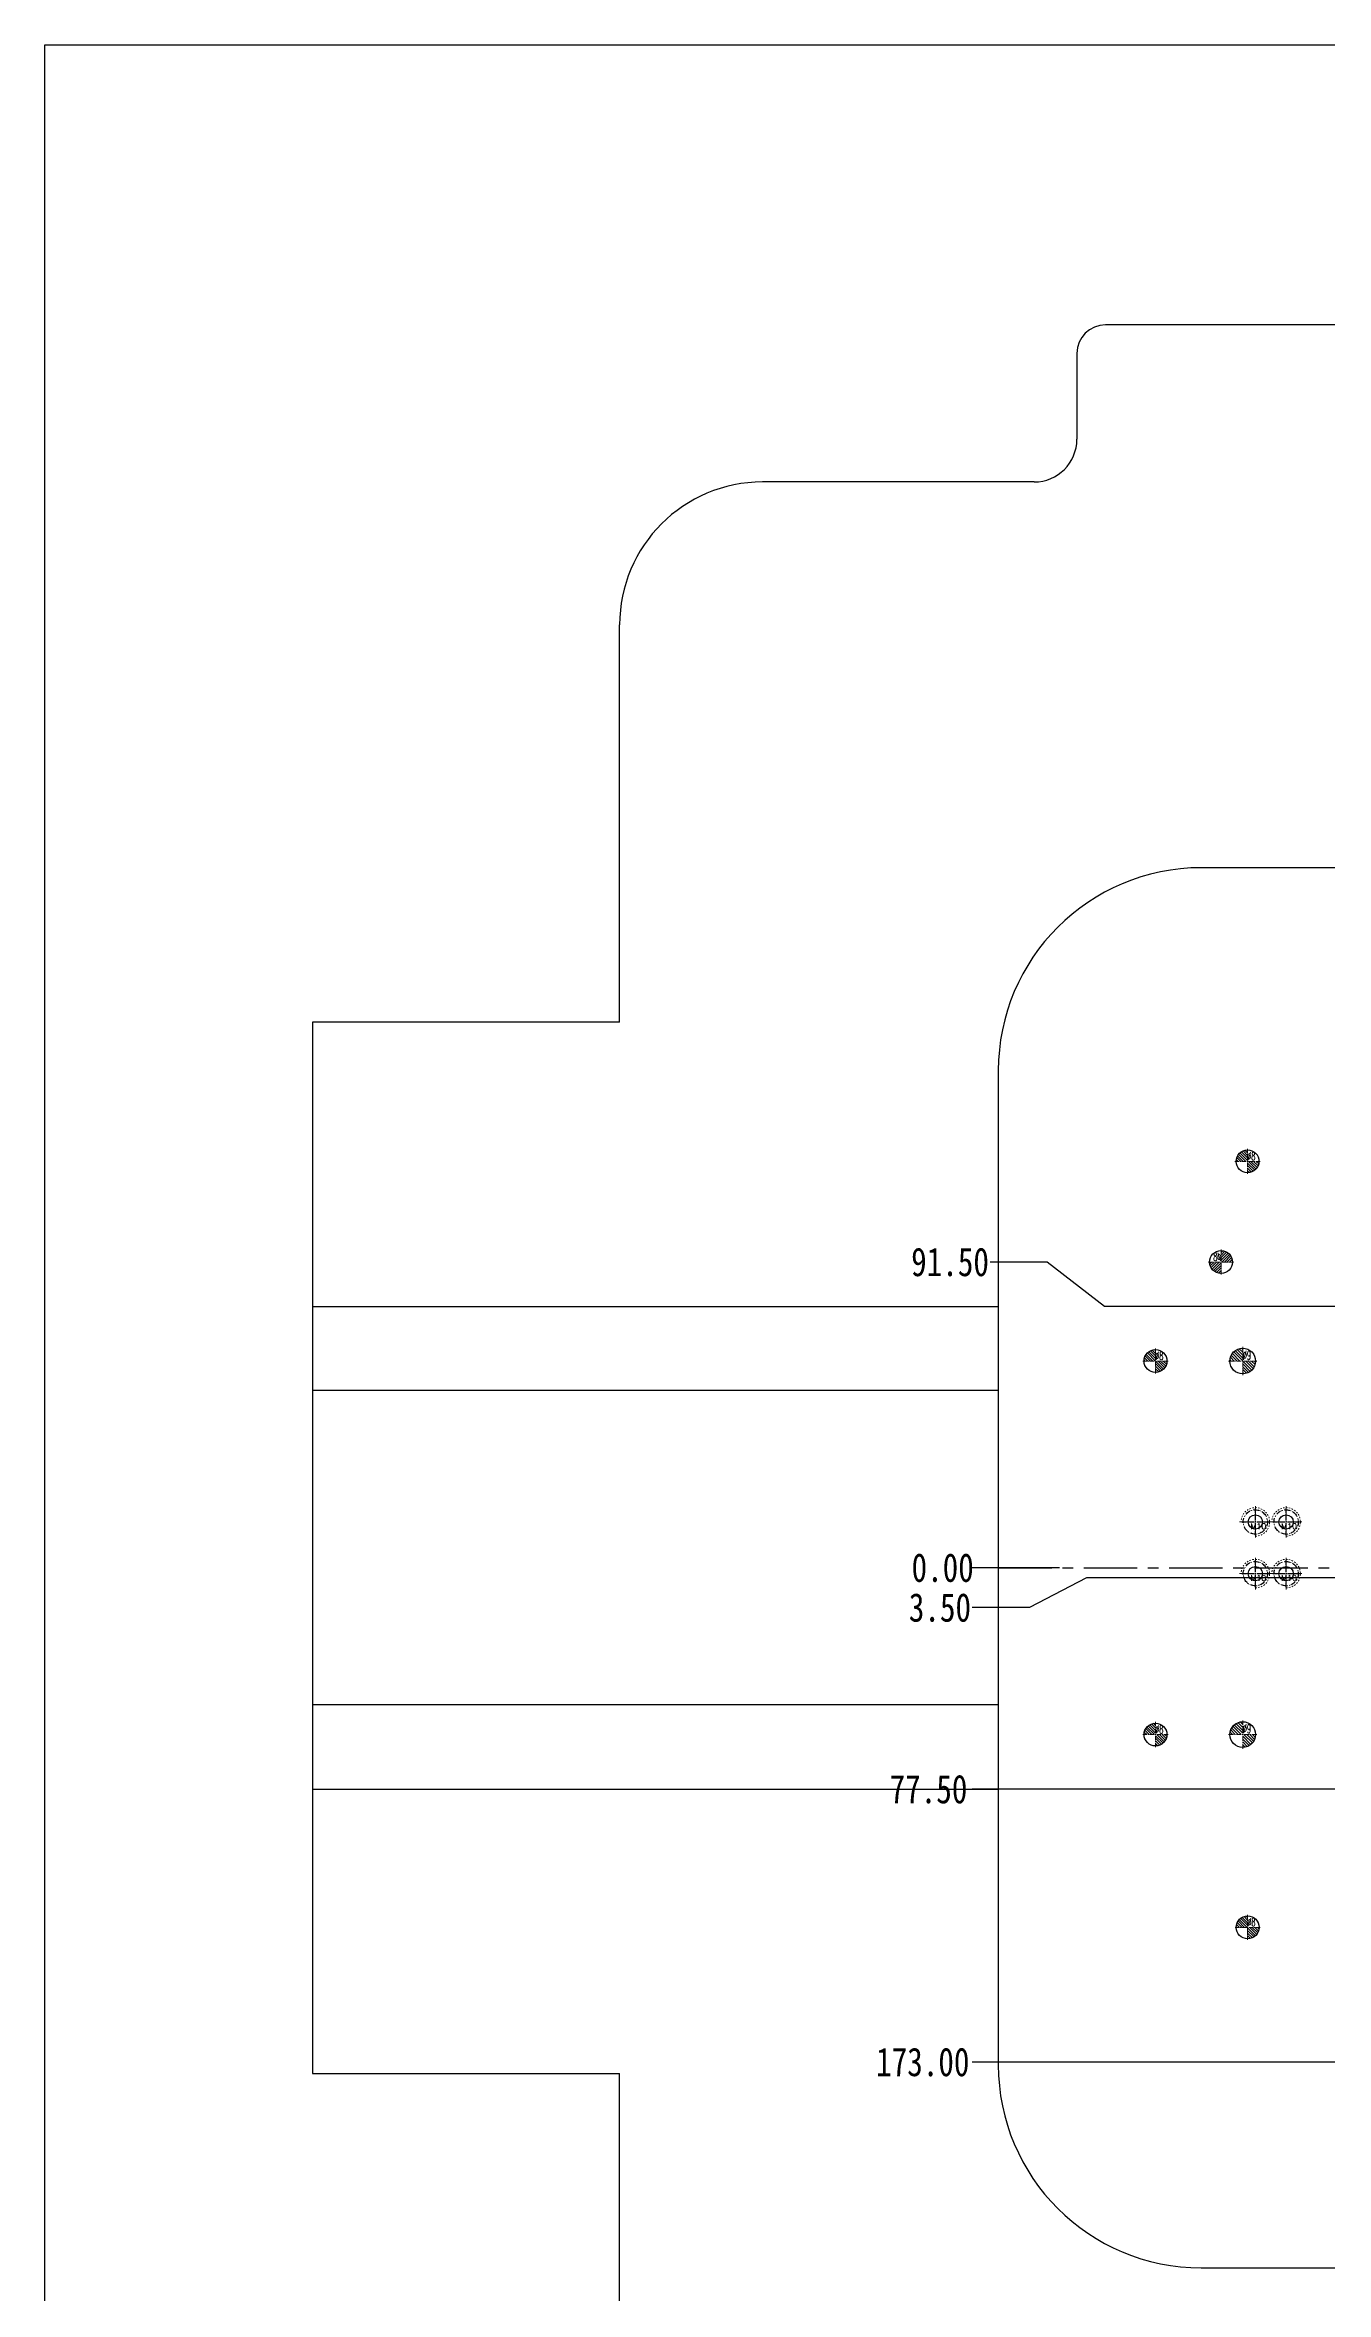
# Model space of a CAD drawing. Header units: millimetres. Extents: x 699 to 6116, y -3115 to -1923.
# Drawn here: x 4879 to 5327, y -2709 to -1923 of the extents above; entities that cross this region are included whole.
import ezdxf
from ezdxf.enums import TextEntityAlignment as Align

# ---------------------------------------------------------------- set-up
doc = ezdxf.new("R2010")
doc.units = ezdxf.units.MM
doc.header["$LTSCALE"] = 16.335
doc.header["$PDMODE"] = 3
doc.header["$PDSIZE"] = 0.3125
doc.linetypes.add('CENTER', pattern=[0.6, 0.375, -0.075, 0.075, -0.075])
doc.linetypes.add('HIDDEN', pattern=[0.2, 0.1, -0.1])
doc.layers.get('0').update_dxf_attribs({"linetype": 'CONTINUOUS'})
doc.layers.get('Defpoints').update_dxf_attribs({"linetype": 'CONTINUOUS'})
doc.layers.add('DEFAULT_2', color=8, linetype='HIDDEN')
doc.layers.add('epin', color=13, linetype='CONTINUOUS', lineweight=9)
doc.layers.add('screw', color=33, linetype='CONTINUOUS', lineweight=13)
doc.styles.get("Standard").update_dxf_attribs({"font": 'txt', "width": 0.8})
doc.styles.add('TXT', font='txt.shx', dxfattribs={"bigfont": 'gbcbig.shx'})
doc.styles.add('TXT05', font='txt.shx', dxfattribs={"width": 0.5, "bigfont": 'gbcbig.shx'})
doc.dimstyles.get("Standard").update_dxf_attribs({"dimtxt": 0.15625, "dimasz": 0.1875, "dimexe": 0.125, "dimexo": 0.0625, "dimtad": 0, "dimtih": 1, "dimtoh": 1, "dimdsep": 46, "dimtxsty": 'Standard', "dimcen": 0.09, "dimadec": 0, "dimazin": 0, "dimtp": 0.01, "dimtm": 0.01, "dimtfac": 1, "dimtofl": 0, "dimtmove": 0, "dimatfit": 3, "dimfxl": 0, "dimtolj": 1, "dimarcsym": 0})

# ---------------------------------------------------------------- blocks, each defined once
blk = doc.blocks.new('screw_m10_g')
at = {"layer": 'screw', "color": 1, "linetype": 'CENTER', "ltscale": 0.310989}
for p, q in [((-5.5, 0), (5.5, 0)), ((0, -5.5), (0, 5.5))]:
    blk.add_line(p, q, dxfattribs=at)
at = {"layer": 'screw', "color": 33, "linetype": 'HIDDEN', "ltscale": 0.310989}
blk.add_circle((0, 0), 4.25, dxfattribs=at)
at = {"layer": 'screw', "color": 92, "linetype": 'HIDDEN', "ltscale": 0.310989}
blk.add_arc((0, 0), 5, 270, 180, dxfattribs=at)
at = {"layer": 'screw', "color": 6, "style": 'TXT'}
blk.add_text('M10', height=2, dxfattribs=at).set_placement((-1.7, -2.5))
blk = doc.blocks.new('epin_ejp_8')
at = {"layer": 'epin'}
h = blk.add_hatch(dxfattribs=at)
h.set_pattern_fill('_ANSI31', color=123, scale=0.2, angle=90, style=0)
h.set_pattern_definition([(135, (-2152.64246, 412.4307), (-0.4490128, -0.4490128), [])])
h.paths.add_polyline_path([(0, 4, 0.414214), (-4, 0), (0, 0)])
h.paths.add_polyline_path([(4, 0), (0, 0), (0, -4, 0.414214)])
at = {"layer": 'epin', "color": 1, "linetype": 'CENTER', "ltscale": 0.248791}
for p, q in [((-4.4, 0), (4.4, 0)), ((0, -4.4), (0, 4.4))]:
    blk.add_line(p, q, dxfattribs=at)
at = {"layer": 'epin'}
blk.add_circle((0, 0), 4, dxfattribs=at)
at = {"layer": 'epin', "color": 6, "style": 'TXT05', "width": 0.5}
blk.add_text('%%c8', height=2.8, dxfattribs=at).set_placement((1.33, 1.8), align=Align.MIDDLE)
blk = doc.blocks.new('epin_ejp_9')
at = {"layer": 'epin'}
h = blk.add_hatch(dxfattribs=at)
h.set_pattern_fill('_ANSI31', color=123, scale=0.225, angle=90, style=0)
h.set_pattern_definition([(135, (921.2436, 58.3575), (-0.5051394, -0.5051394), [])])
h.paths.add_polyline_path([(0, 4.5, 0.41421356), (-4.5, 0), (0, 0)])
h.paths.add_polyline_path([(4.5, 0), (0, 0), (0, -4.5, 0.41421356)])
at = {"layer": 'epin', "color": 1, "linetype": 'CENTER', "ltscale": 0.27989}
for p, q in [((-4.95, 0), (4.95, 0)), ((0, -4.95), (0, 4.95))]:
    blk.add_line(p, q, dxfattribs=at)
at = {"layer": 'epin'}
blk.add_circle((0, 0), 4.5, dxfattribs=at)
at = {"layer": 'epin', "color": 6, "style": 'TXT05', "width": 0.5}
blk.add_text('%%c9', height=3.15, dxfattribs=at).set_placement((1.4925, 2.025), align=Align.MIDDLE)
blk = doc.blocks.new('986')
at = {"layer": 'epin'}
for name, p in [('epin_ejp_8', (-3393.75, 15.56)), ('epin_ejp_8', (-3425.95, -54.31)), ('epin_ejp_9', (-3395.44, -54.31)), ('epin_ejp_8', (-3425.95, -185.03)), ('epin_ejp_9', (-3395.44, -185.03)), ('epin_ejp_8', (-3393.71, -252.52))]:
    blk.add_blockref(name, p, dxfattribs=at)
at = {"layer": 'epin', "xscale": -1}
blk.add_blockref('epin_ejp_8', (-3403.01, -19.67), dxfattribs=at)
blk = doc.blocks.new('*D596')
at = {"color": 4, "lineweight": -2}
blk.add_line((5233.67, -2455.89), (5202.79, -2455.89), dxfattribs=at)
at = {"layer": 'Defpoints', "color": 0}
for p in [(5202.79, -2455.89), (5233.73, -2455.89), (5497.26, -2455.89)]:
    blk.add_point(p, dxfattribs=at)
at = {"color": 6, "insert": (5192.79, -2455.89), "char_height": 10, "attachment_point": 5}
blk.add_mtext('\\A1;0.00', dxfattribs=at)
blk = doc.blocks.new('*D659')
at = {"color": 4, "lineweight": -2}
for p, q in [((5243.16, -2459.39), (5223.16, -2469.83)), ((5408.4, -2459.39), (5243.16, -2459.39)), ((5223.16, -2469.83), (5203.16, -2469.83))]:
    blk.add_line(p, q, dxfattribs=at)
at = {"layer": 'Defpoints', "color": 0}
for p in [(5408.46, -2459.39), (5497.26, -2455.89), (5203.16, -2469.83)]:
    blk.add_point(p, dxfattribs=at)
at = {"color": 6, "insert": (5191.83, -2469.83), "char_height": 10, "attachment_point": 5}
blk.add_mtext('\\A1;3.50', dxfattribs=at)
blk = doc.blocks.new('*D660')
at = {"color": 4, "lineweight": -2}
blk.add_line((5427.9, -2533.39), (5203.16, -2533.39), dxfattribs=at)
at = {"layer": 'Defpoints', "color": 0}
for p in [(5497.26, -2455.89), (5203.16, -2533.39), (5427.96, -2533.39)]:
    blk.add_point(p, dxfattribs=at)
at = {"color": 6, "insert": (5187.83, -2533.39), "char_height": 10, "attachment_point": 5}
blk.add_mtext('\\A1;77.50', dxfattribs=at)
blk = doc.blocks.new('*D661')
at = {"color": 4, "lineweight": -2}
blk.add_line((5341.7, -2628.89), (5203.16, -2628.89), dxfattribs=at)
at = {"layer": 'Defpoints', "color": 0}
for p in [(5497.26, -2455.89), (5203.16, -2628.89), (5341.76, -2628.89)]:
    blk.add_point(p, dxfattribs=at)
at = {"color": 6, "insert": (5185.83, -2628.89), "char_height": 10, "attachment_point": 5}
blk.add_mtext('\\A1;173.00', dxfattribs=at)
blk = doc.blocks.new('*D665')
at = {"color": 4, "lineweight": -2}
for p, q in [((5229.37, -2348.9), (5209.37, -2348.9)), ((5249.37, -2364.39), (5229.37, -2348.9)), ((5427.9, -2364.39), (5249.37, -2364.39))]:
    blk.add_line(p, q, dxfattribs=at)
at = {"layer": 'Defpoints', "color": 0}
for p in [(5209.37, -2348.9), (5427.96, -2364.39), (5497.26, -2455.89)]:
    blk.add_point(p, dxfattribs=at)
at = {"color": 6, "insert": (5195.37, -2348.9), "char_height": 10, "attachment_point": 5}
blk.add_mtext('\\A1;91.50', dxfattribs=at)

msp = doc.modelspace()

# ---------------------------------------------------------------- linework, layer by layer
at = {"color": 7, "linetype": 'Continuous'}
for p, q in [((5744.762, -2020.891), (5249.762, -2020.891)), ((5239.762, -2030.891), (5239.762, -2060.891)), ((5224.762, -2075.891), (5129.762, -2075.891)), ((5079.762, -2264.891), (5079.762, -2125.891)), ((5711.262, -2210.891), (5283.262, -2210.891)), ((4972.262, -2264.891), (4972.262, -2632.891)), ((5079.762, -2264.891), (4972.262, -2264.891)), ((5212.262, -2281.891), (5212.262, -2629.891)), ((4972.262, -2364.391), (5212.262, -2364.391)), ((5212.262, -2393.891), (4972.262, -2393.891)), ((5212.262, -2503.891), (4972.262, -2503.891)), ((4972.262, -2533.391), (5212.262, -2533.391)), ((4972.262, -2632.891), (5079.762, -2632.891)), ((5079.762, -2845.891), (5079.762, -2632.891)), ((5283.262, -2700.891), (5711.262, -2700.891))]:
    msp.add_line(p, q, dxfattribs=at)
at = {"color": 1, "linetype": 'CENTER', "ltscale": 3.047689}
msp.add_line((5212.262, -2455.891), (5782.262, -2455.891), dxfattribs=at)
msp.add_lwpolyline([(4878.688, -1922.939), (6116.051, -1922.939), (6116.051, -3115.271), (4878.688, -3115.271)], close=True)
at = {"color": 7, "linetype": 'Continuous'}
for centre, radius in [((5299.462, -2313.661), 4), ((5290.2, -2348.891), 4), ((5267.262, -2383.534), 4), ((5297.764, -2383.534), 4.5), ((5302.195, -2439.842), 2.5), ((5312.954, -2439.842), 2.5), ((5302.195, -2457.941), 2.5), ((5312.954, -2457.941), 2.5), ((5267.262, -2514.249), 4), ((5297.764, -2514.249), 4.5), ((5299.502, -2581.741), 4)]:
    msp.add_circle(centre, radius, dxfattribs=at)
for centre, radius, start, end in [((5249.762, -2030.891), 10, 90, 180), ((5224.762, -2060.891), 15, 270, 0), ((5129.762, -2125.891), 50, 90, 180), ((5283.262, -2281.891), 71, 90, 180), ((5283.262, -2629.891), 71, 180, 270)]:
    msp.add_arc(centre, radius, start, end, dxfattribs=at)
at = {"layer": 'DEFAULT_2', "color": 1, "linetype": 'CENTER', "ltscale": 0.26434}
for p, q in [((5302.195, -2444.517), (5302.195, -2435.167)), ((5312.954, -2444.517), (5312.954, -2435.167)), ((5297.52, -2439.842), (5306.87, -2439.842)), ((5308.279, -2439.842), (5317.629, -2439.842)), ((5302.195, -2462.616), (5302.195, -2453.266)), ((5312.954, -2462.616), (5312.954, -2453.266)), ((5297.52, -2457.941), (5306.87, -2457.941)), ((5308.279, -2457.941), (5317.629, -2457.941))]:
    msp.add_line(p, q, dxfattribs=at)
at = {"layer": 'DEFAULT_2', "color": 8, "linetype": 'HIDDEN'}
for centre in [(5302.195, -2439.842), (5312.954, -2439.842), (5302.195, -2457.941), (5312.954, -2457.941)]:
    msp.add_circle(centre, 4.25, dxfattribs=at)

# ---------------------------------------------------------------- block references
msp.add_blockref('986', (8693.208, -2329.221))
at = {"layer": 'screw'}
for p in [(5302.195, -2439.842), (5312.954, -2439.842), (5302.195, -2457.941), (5312.954, -2457.941)]:
    msp.add_blockref('screw_m10_g', p, dxfattribs=at)

# ---------------------------------------------------------------- dimensions: what is measured, and where the dimension line sits
for feature_location, offset, origin, picture, middle in [((5427.962, -2364.391), (-218.592, 15.494), (5497.262, -2455.891), '*D665', (5195.37, -2348.897)), ((5233.732514967, -2455.891384158), (-30.943882828, 0), (5497.26220726, -2455.891384158), '*D596', (5192.788632138, -2455.891384158)), ((5341.762, -2628.891), (-138.6, 0), (5497.262, -2455.891), '*D661', (5185.829, -2628.891)), ((5427.962, -2533.391), (-224.8, 0), (5497.262, -2455.891), '*D660', (5187.829, -2533.391)), ((5408.462, -2459.391), (-205.3, -10.44), (5497.262, -2455.891), '*D659', (5191.829, -2469.832))]:
    dim = msp.add_ordinate_dim(feature_location=feature_location, offset=offset, dtype=0, origin=origin, dimstyle='Standard', override={"dimtxt": 10, "dimasz": 10, "dimgap": 0, "dimtih": 0, "dimtoh": 0, "dimzin": 0, "dimcen": 0, "dimclrd": 4, "dimclre": 4, "dimclrt": 6, "dimadec": 2, "dimtp": 0, "dimtm": 0, "dimtzin": 0})
    dim.commit()
    dim.dimension.update_dxf_attribs({"geometry": picture, "text_midpoint": middle})

doc.saveas('drawing.dxf')
